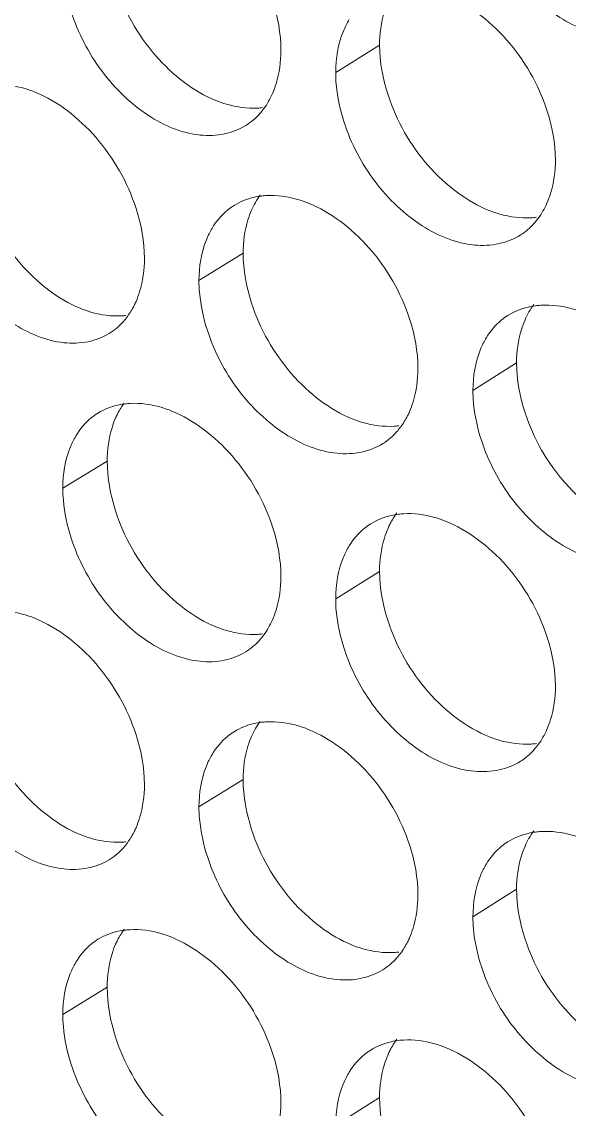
# Model space of a CAD drawing. Header units: millimetres. Extents: x 1177 to 4147, y 93 to 2194.
# Drawn here: x 2623.15 to 2631.35, y 927.38 to 943.65 of the extents above; entities that cross this region are included whole.
import ezdxf

# ---------------------------------------------------------------- set-up
doc = ezdxf.new("R2010")
doc.units = ezdxf.units.MM
doc.header["$LTSCALE"] = 0.1
doc.layers.get('0').update_dxf_attribs({"lineweight": 13})
doc.layers.add('标注', color=251, linetype='Continuous', lineweight=9)

# ---------------------------------------------------------------- blocks, each defined once
blk = doc.blocks.new('02')
at = {"layer": '标注'}
for p, q in [((4524.143, 938.845), (4523.204, 938.26)), ((4521.226, 934.396), (4520.281, 933.814)), ((4527.071, 932.05), (4526.138, 931.463)), ((4518.32, 929.954), (4517.37, 929.374)), ((4518.32, 929.954), (4517.37, 929.374)), ((4524.143, 927.595), (4523.204, 927.01)), ((4524.143, 927.595), (4523.204, 927.01)), ((4521.226, 923.146), (4520.281, 922.564)), ((4527.071, 920.8), (4526.138, 920.213)), ((4518.32, 918.704), (4517.37, 918.124)), ((4524.143, 916.345), (4523.204, 915.76))]:
    blk.add_line(p, q, dxfattribs=at)
for centre, radius, start, end in [((4521.439, 939.162), 1.666, 273.2354, 276.9082), ((4521.82, 933.951), 1.68, 93.2591, 96.8777), ((4527.279, 936.84), 1.689, 273.4759, 277.4824), ((4527.696, 931.584), 1.703, 93.4995, 97.4403), ((4518.536, 934.711), 1.657, 273.1165, 276.3409), ((4518.899, 929.516), 1.671, 93.1402, 96.3143), ((4518.899, 929.516), 1.671, 93.1402, 96.3143), ((4524.353, 932.376), 1.681, 273.3584, 276.8634), ((4524.753, 927.135), 1.695, 93.382, 96.8256), ((4524.753, 927.135), 1.695, 93.382, 96.8256), ((4521.439, 927.912), 1.666, 273.2354, 276.9082), ((4521.439, 927.912), 1.666, 273.2354, 276.9082), ((4521.82, 922.701), 1.68, 93.2591, 96.8777), ((4527.279, 925.59), 1.689, 273.4759, 277.4824), ((4527.279, 925.59), 1.689, 273.4759, 277.4824), ((4527.696, 920.334), 1.703, 93.4995, 97.4403), ((4518.536, 923.461), 1.657, 273.1165, 276.3409), ((4518.899, 918.266), 1.671, 93.1402, 96.3143), ((4524.353, 921.126), 1.681, 273.3584, 276.8634), ((4524.753, 915.885), 1.695, 93.382, 96.8256)]:
    blk.add_arc(centre, radius, start, end, dxfattribs=at)
for points, knots in [([(4522.034, 938.73), (4522.034, 939.091), (4521.856, 940.03), (4521.233, 941.123), (4520.411, 941.894), (4519.939, 942.175), (4519.698, 942.273)], [0, 0, 0, 0, 0.243289, 0.634182, 0.824608, 1, 1, 1, 1]), ([(4526.319, 941.647), (4526.467, 941.195), (4526.807, 940.548), (4527.441, 939.849), (4528.118, 939.312), (4528.895, 938.996), (4529.645, 939.034), (4529.97, 939.163), (4530.11, 939.252)], [0, 0, 0, 0, 0.283418, 0.424493, 0.559431, 0.79692, 0.901513, 1, 1, 1, 1]), ([(4518.32, 941.204), (4518.32, 940.844), (4518.495, 939.905), (4519.114, 938.81), (4519.933, 938.038), (4520.403, 937.757), (4520.644, 937.659)], [0, 0, 0, 0, 0.243591, 0.634592, 0.824826, 1, 1, 1, 1]), ([(4527.903, 936.388), (4527.903, 936.749), (4527.725, 937.688), (4527.096, 938.778), (4526.268, 939.545), (4525.793, 939.823), (4525.55, 939.92)], [0, 0, 0, 0, 0.242965, 0.633489, 0.824097, 1, 1, 1, 1]), ([(4524.324, 939.767), (4524.294, 939.699), (4524.185, 939.403), (4524.143, 939.085), (4524.143, 938.845)], [0, 0, 0, 0, 0.236404, 1, 1, 1, 1]), ([(4517.549, 939.557), (4517.695, 939.106), (4518.028, 938.46), (4518.651, 937.757), (4519.316, 937.216), (4520.081, 936.891), (4520.822, 936.917), (4521.144, 937.04), (4521.283, 937.126)], [0, 0, 0, 0, 0.284613, 0.426043, 0.561135, 0.798206, 0.902216, 1, 1, 1, 1]), ([(4523.494, 939.391), (4523.447, 939.313), (4523.27, 938.962), (4523.204, 938.56), (4523.204, 938.26)], [0, 0, 0, 0, 0.233396, 1, 1, 1, 1]), ([(4524.143, 938.845), (4524.143, 938.484), (4524.32, 937.546), (4524.944, 936.454), (4525.769, 935.686), (4526.243, 935.407), (4526.485, 935.31)], [0, 0, 0, 0, 0.243267, 0.6339, 0.824316, 1, 1, 1, 1]), ([(4521.853, 937.81), (4521.883, 937.878), (4521.992, 938.173), (4522.034, 938.491), (4522.034, 938.73)], [0, 0, 0, 0, 0.236346, 1, 1, 1, 1]), ([(4523.204, 938.26), (4523.204, 938.173), (4523.221, 937.812), (4523.3, 937.455), (4523.385, 937.194)], [0, 0, 0, 0, 0.239387, 1, 1, 1, 1]), ([(4516.789, 937.835), (4516.715, 937.865), (4516.43, 937.966), (4516.123, 938.01), (4515.901, 937.999)], [0, 0, 0, 0, 0.265755, 1, 1, 1, 1]), ([(4519.116, 934.287), (4519.116, 934.648), (4518.939, 935.587), (4518.318, 936.681), (4517.499, 937.454), (4517.029, 937.737), (4516.789, 937.835)], [0, 0, 0, 0, 0.243452, 0.63453, 0.824864, 1, 1, 1, 1]), ([(4520.644, 937.659), (4520.718, 937.629), (4521.004, 937.529), (4521.311, 937.486), (4521.533, 937.499)], [0, 0, 0, 0, 0.265359, 1, 1, 1, 1]), ([(4521.283, 937.126), (4521.395, 937.195), (4521.532, 937.313), (4521.643, 937.451), (4521.669, 937.488)], [0, 0, 0, 0, 0.744745, 1, 1, 1, 1]), ([(4523.385, 937.194), (4523.532, 936.741), (4523.869, 936.095), (4524.5, 935.395), (4525.173, 934.857), (4525.946, 934.537), (4526.693, 934.571), (4527.017, 934.698), (4527.156, 934.786)], [0, 0, 0, 0, 0.283814, 0.425007, 0.559995, 0.797345, 0.901745, 1, 1, 1, 1]), ([(4515.425, 936.77), (4515.425, 936.409), (4515.6, 935.47), (4516.216, 934.374), (4517.032, 933.6), (4517.5, 933.317), (4517.74, 933.219)], [0, 0, 0, 0, 0.243755, 0.63494, 0.825083, 1, 1, 1, 1]), ([(4527.721, 935.467), (4527.752, 935.535), (4527.861, 935.83), (4527.903, 936.148), (4527.903, 936.388)], [0, 0, 0, 0, 0.236641, 1, 1, 1, 1]), ([(4521.619, 935.618), (4521.566, 935.612), (4521.361, 935.577), (4521.163, 935.499), (4521.032, 935.418)], [0, 0, 0, 0, 0.256832, 1, 1, 1, 1]), ([(4522.619, 935.468), (4522.544, 935.498), (4522.257, 935.598), (4521.947, 935.64), (4521.724, 935.628)], [0, 0, 0, 0, 0.26544, 1, 1, 1, 1]), ([(4521.032, 935.418), (4520.984, 935.389), (4520.798, 935.256), (4520.648, 935.075), (4520.56, 934.927)], [0, 0, 0, 0, 0.245581, 1, 1, 1, 1]), ([(4521.406, 935.318), (4521.376, 935.25), (4521.267, 934.954), (4521.226, 934.636), (4521.226, 934.396)], [0, 0, 0, 0, 0.236256, 1, 1, 1, 1]), ([(4524.963, 931.931), (4524.963, 932.291), (4524.785, 933.23), (4524.159, 934.322), (4523.334, 935.091), (4522.86, 935.371), (4522.619, 935.468)], [0, 0, 0, 0, 0.243126, 0.633835, 0.824352, 1, 1, 1, 1]), ([(4526.485, 935.31), (4526.56, 935.281), (4526.848, 935.182), (4527.158, 935.141), (4527.381, 935.154)], [0, 0, 0, 0, 0.265051, 1, 1, 1, 1]), ([(4514.648, 935.124), (4514.793, 934.673), (4515.124, 934.027), (4515.744, 933.324), (4516.404, 932.782), (4517.165, 932.453), (4517.903, 932.475), (4518.224, 932.596), (4518.362, 932.681)], [0, 0, 0, 0, 0.285015, 0.426566, 0.56171, 0.798641, 0.902454, 1, 1, 1, 1]), ([(4527.156, 934.786), (4527.265, 934.855), (4527.399, 934.97), (4527.507, 935.105), (4527.534, 935.141)], [0, 0, 0, 0, 0.745148, 1, 1, 1, 1]), ([(4520.56, 934.927), (4520.514, 934.849), (4520.344, 934.502), (4520.281, 934.109), (4520.281, 933.814)], [0, 0, 0, 0, 0.233434, 1, 1, 1, 1]), ([(4521.226, 934.396), (4521.226, 934.036), (4521.402, 933.097), (4522.024, 932.004), (4522.845, 931.233), (4523.318, 930.953), (4523.559, 930.856)], [0, 0, 0, 0, 0.243429, 0.634245, 0.824571, 1, 1, 1, 1]), ([(4518.936, 933.366), (4518.965, 933.434), (4519.074, 933.729), (4519.116, 934.047), (4519.116, 934.287)], [0, 0, 0, 0, 0.236199, 1, 1, 1, 1]), ([(4520.281, 933.814), (4520.281, 933.727), (4520.299, 933.366), (4520.377, 933.009), (4520.461, 932.747)], [0, 0, 0, 0, 0.239348, 1, 1, 1, 1]), ([(4517.74, 933.219), (4517.814, 933.188), (4518.098, 933.088), (4518.405, 933.044), (4518.626, 933.057)], [0, 0, 0, 0, 0.265516, 1, 1, 1, 1]), ([(4518.75, 933.041), (4518.805, 933.116), (4518.87, 933.224), (4518.923, 933.337), (4518.936, 933.366)], [0, 0, 0, 0, 0.744058, 1, 1, 1, 1]), ([(4527.475, 933.273), (4527.422, 933.266), (4527.215, 933.229), (4527.016, 933.148), (4526.884, 933.065)], [0, 0, 0, 0, 0.256726, 1, 1, 1, 1]), ([(4528.493, 933.129), (4528.417, 933.159), (4528.127, 933.257), (4527.816, 933.298), (4527.592, 933.284)], [0, 0, 0, 0, 0.265131, 1, 1, 1, 1]), ([(4518.362, 932.681), (4518.475, 932.75), (4518.612, 932.867), (4518.723, 933.005), (4518.75, 933.041)], [0, 0, 0, 0, 0.744664, 1, 1, 1, 1]), ([(4526.884, 933.065), (4526.838, 933.036), (4526.659, 932.907), (4526.513, 932.733), (4526.427, 932.591)], [0, 0, 0, 0, 0.246012, 1, 1, 1, 1]), ([(4527.253, 932.973), (4527.223, 932.904), (4527.113, 932.609), (4527.071, 932.29), (4527.071, 932.05)], [0, 0, 0, 0, 0.236551, 1, 1, 1, 1]), ([(4520.461, 932.747), (4520.608, 932.295), (4520.943, 931.649), (4521.57, 930.947), (4522.239, 930.408), (4523.008, 930.086), (4523.752, 930.116), (4524.075, 930.241), (4524.214, 930.327)], [0, 0, 0, 0, 0.284212, 0.425524, 0.560563, 0.797774, 0.901979, 1, 1, 1, 1]), ([(4526.427, 932.591), (4526.379, 932.513), (4526.203, 932.163), (4526.138, 931.763), (4526.138, 931.463)], [0, 0, 0, 0, 0.233654, 1, 1, 1, 1]), ([(4527.071, 932.05), (4527.071, 931.69), (4527.249, 930.752), (4527.876, 929.66), (4528.704, 928.895), (4529.179, 928.617), (4529.422, 928.521)], [0, 0, 0, 0, 0.243106, 0.633556, 0.824063, 1, 1, 1, 1]), ([(4524.782, 931.01), (4524.812, 931.078), (4524.921, 931.373), (4524.963, 931.691), (4524.963, 931.931)], [0, 0, 0, 0, 0.236494, 1, 1, 1, 1]), ([(4526.138, 931.463), (4526.138, 931.377), (4526.155, 931.016), (4526.234, 930.659), (4526.319, 930.397)], [0, 0, 0, 0, 0.239426, 1, 1, 1, 1]), ([(4518.715, 931.177), (4518.662, 931.171), (4518.455, 931.138), (4518.255, 931.061), (4518.122, 930.98)], [0, 0, 0, 0, 0.257038, 1, 1, 1, 1]), ([(4518.715, 931.177), (4518.662, 931.171), (4518.455, 931.138), (4518.255, 931.061), (4518.122, 930.98)], [0, 0, 0, 0, 0.257038, 1, 1, 1, 1]), ([(4518.684, 931.2), (4518.63, 931.125), (4518.565, 931.018), (4518.512, 930.905), (4518.499, 930.876)], [0, 0, 0, 0, 0.744038, 1, 1, 1, 1]), ([(4518.684, 931.2), (4518.63, 931.125), (4518.565, 931.018), (4518.512, 930.905), (4518.499, 930.876)], [0, 0, 0, 0, 0.744038, 1, 1, 1, 1]), ([(4519.698, 931.023), (4519.624, 931.053), (4519.338, 931.154), (4519.03, 931.197), (4518.807, 931.185)], [0, 0, 0, 0, 0.265596, 1, 1, 1, 1]), ([(4519.698, 931.023), (4519.624, 931.053), (4519.338, 931.154), (4519.03, 931.197), (4518.807, 931.185)], [0, 0, 0, 0, 0.265596, 1, 1, 1, 1]), ([(4518.122, 930.98), (4518.074, 930.95), (4517.887, 930.818), (4517.737, 930.637), (4517.649, 930.488)], [0, 0, 0, 0, 0.245477, 1, 1, 1, 1]), ([(4518.122, 930.98), (4518.074, 930.95), (4517.887, 930.818), (4517.737, 930.637), (4517.649, 930.488)], [0, 0, 0, 0, 0.245477, 1, 1, 1, 1]), ([(4518.499, 930.876), (4518.469, 930.808), (4518.361, 930.512), (4518.32, 930.194), (4518.32, 929.954)], [0, 0, 0, 0, 0.236109, 1, 1, 1, 1]), ([(4518.499, 930.876), (4518.469, 930.808), (4518.361, 930.512), (4518.32, 930.194), (4518.32, 929.954)], [0, 0, 0, 0, 0.236109, 1, 1, 1, 1]), ([(4522.034, 927.48), (4522.034, 927.841), (4521.856, 928.78), (4521.233, 929.873), (4520.411, 930.644), (4519.939, 930.925), (4519.698, 931.023)], [0, 0, 0, 0, 0.243289, 0.634182, 0.824608, 1, 1, 1, 1]), ([(4522.034, 927.48), (4522.034, 927.841), (4521.856, 928.78), (4521.233, 929.873), (4520.411, 930.644), (4519.939, 930.925), (4519.698, 931.023)], [0, 0, 0, 0, 0.243289, 0.634182, 0.824608, 1, 1, 1, 1]), ([(4523.559, 930.856), (4523.633, 930.826), (4523.92, 930.727), (4524.229, 930.685), (4524.452, 930.698)], [0, 0, 0, 0, 0.265204, 1, 1, 1, 1]), ([(4524.591, 930.679), (4524.647, 930.755), (4524.714, 930.864), (4524.769, 930.98), (4524.782, 931.01)], [0, 0, 0, 0, 0.744156, 1, 1, 1, 1]), ([(4524.214, 930.327), (4524.323, 930.395), (4524.456, 930.51), (4524.565, 930.644), (4524.591, 930.679)], [0, 0, 0, 0, 0.745099, 1, 1, 1, 1]), ([(4517.649, 930.488), (4517.603, 930.411), (4517.433, 930.064), (4517.37, 929.67), (4517.37, 929.374)], [0, 0, 0, 0, 0.233202, 1, 1, 1, 1]), ([(4517.649, 930.488), (4517.603, 930.411), (4517.433, 930.064), (4517.37, 929.67), (4517.37, 929.374)], [0, 0, 0, 0, 0.233202, 1, 1, 1, 1]), ([(4526.319, 930.397), (4526.467, 929.945), (4526.807, 929.298), (4527.441, 928.599), (4528.118, 928.062), (4528.895, 927.746), (4529.645, 927.784), (4529.97, 927.913), (4530.11, 928.002)], [0, 0, 0, 0, 0.283418, 0.424493, 0.559431, 0.79692, 0.901513, 1, 1, 1, 1]), ([(4518.32, 929.954), (4518.32, 929.594), (4518.495, 928.655), (4519.114, 927.56), (4519.933, 926.788), (4520.403, 926.507), (4520.644, 926.409)], [0, 0, 0, 0, 0.243591, 0.634592, 0.824826, 1, 1, 1, 1]), ([(4518.32, 929.954), (4518.32, 929.594), (4518.495, 928.655), (4519.114, 927.56), (4519.933, 926.788), (4520.403, 926.507), (4520.644, 926.409)], [0, 0, 0, 0, 0.243591, 0.634592, 0.824826, 1, 1, 1, 1]), ([(4517.37, 929.374), (4517.37, 929.287), (4517.387, 928.926), (4517.465, 928.569), (4517.549, 928.307)], [0, 0, 0, 0, 0.23931, 1, 1, 1, 1]), ([(4517.37, 929.374), (4517.37, 929.287), (4517.387, 928.926), (4517.465, 928.569), (4517.549, 928.307)], [0, 0, 0, 0, 0.23931, 1, 1, 1, 1]), ([(4524.551, 928.818), (4524.497, 928.812), (4524.288, 928.776), (4524.086, 928.697), (4523.953, 928.613)], [0, 0, 0, 0, 0.256955, 1, 1, 1, 1]), ([(4524.551, 928.818), (4524.497, 928.812), (4524.288, 928.776), (4524.086, 928.697), (4523.953, 928.613)], [0, 0, 0, 0, 0.256955, 1, 1, 1, 1]), ([(4524.514, 928.847), (4524.458, 928.771), (4524.391, 928.662), (4524.337, 928.546), (4524.324, 928.517)], [0, 0, 0, 0, 0.744132, 1, 1, 1, 1]), ([(4524.514, 928.847), (4524.458, 928.771), (4524.391, 928.662), (4524.337, 928.546), (4524.324, 928.517)], [0, 0, 0, 0, 0.744132, 1, 1, 1, 1]), ([(4525.55, 928.67), (4525.475, 928.7), (4525.187, 928.799), (4524.876, 928.841), (4524.653, 928.827)], [0, 0, 0, 0, 0.265285, 1, 1, 1, 1]), ([(4525.55, 928.67), (4525.475, 928.7), (4525.187, 928.799), (4524.876, 928.841), (4524.653, 928.827)], [0, 0, 0, 0, 0.265285, 1, 1, 1, 1]), ([(4523.953, 928.613), (4523.907, 928.584), (4523.727, 928.456), (4523.581, 928.283), (4523.494, 928.141)], [0, 0, 0, 0, 0.245938, 1, 1, 1, 1]), ([(4523.953, 928.613), (4523.907, 928.584), (4523.727, 928.456), (4523.581, 928.283), (4523.494, 928.141)], [0, 0, 0, 0, 0.245938, 1, 1, 1, 1]), ([(4524.324, 928.517), (4524.294, 928.449), (4524.185, 928.153), (4524.143, 927.835), (4524.143, 927.595)], [0, 0, 0, 0, 0.236404, 1, 1, 1, 1]), ([(4524.324, 928.517), (4524.294, 928.449), (4524.185, 928.153), (4524.143, 927.835), (4524.143, 927.595)], [0, 0, 0, 0, 0.236404, 1, 1, 1, 1]), ([(4527.903, 925.138), (4527.903, 925.499), (4527.725, 926.438), (4527.096, 927.528), (4526.268, 928.295), (4525.793, 928.573), (4525.55, 928.67)], [0, 0, 0, 0, 0.242965, 0.633489, 0.824097, 1, 1, 1, 1]), ([(4527.903, 925.138), (4527.903, 925.499), (4527.725, 926.438), (4527.096, 927.528), (4526.268, 928.295), (4525.793, 928.573), (4525.55, 928.67)], [0, 0, 0, 0, 0.242965, 0.633489, 0.824097, 1, 1, 1, 1]), ([(4517.549, 928.307), (4517.695, 927.856), (4518.028, 927.21), (4518.651, 926.507), (4519.316, 925.966), (4520.081, 925.641), (4520.822, 925.667), (4521.144, 925.79), (4521.283, 925.876)], [0, 0, 0, 0, 0.284613, 0.426043, 0.561135, 0.798206, 0.902216, 1, 1, 1, 1]), ([(4517.549, 928.307), (4517.695, 927.856), (4518.028, 927.21), (4518.651, 926.507), (4519.316, 925.966), (4520.081, 925.641), (4520.822, 925.667), (4521.144, 925.79), (4521.283, 925.876)], [0, 0, 0, 0, 0.284613, 0.426043, 0.561135, 0.798206, 0.902216, 1, 1, 1, 1]), ([(4523.494, 928.141), (4523.447, 928.063), (4523.27, 927.712), (4523.204, 927.31), (4523.204, 927.01)], [0, 0, 0, 0, 0.233396, 1, 1, 1, 1]), ([(4523.494, 928.141), (4523.447, 928.063), (4523.27, 927.712), (4523.204, 927.31), (4523.204, 927.01)], [0, 0, 0, 0, 0.233396, 1, 1, 1, 1]), ([(4524.143, 927.595), (4524.143, 927.234), (4524.32, 926.296), (4524.944, 925.204), (4525.769, 924.436), (4526.243, 924.157), (4526.485, 924.06)], [0, 0, 0, 0, 0.243267, 0.6339, 0.824316, 1, 1, 1, 1]), ([(4524.143, 927.595), (4524.143, 927.234), (4524.32, 926.296), (4524.944, 925.204), (4525.769, 924.436), (4526.243, 924.157), (4526.485, 924.06)], [0, 0, 0, 0, 0.243267, 0.6339, 0.824316, 1, 1, 1, 1]), ([(4521.853, 926.56), (4521.883, 926.628), (4521.992, 926.923), (4522.034, 927.241), (4522.034, 927.48)], [0, 0, 0, 0, 0.236346, 1, 1, 1, 1]), ([(4521.853, 926.56), (4521.883, 926.628), (4521.992, 926.923), (4522.034, 927.241), (4522.034, 927.48)], [0, 0, 0, 0, 0.236346, 1, 1, 1, 1]), ([(4523.204, 927.01), (4523.204, 926.923), (4523.221, 926.562), (4523.3, 926.205), (4523.385, 925.944)], [0, 0, 0, 0, 0.239387, 1, 1, 1, 1]), ([(4523.204, 927.01), (4523.204, 926.923), (4523.221, 926.562), (4523.3, 926.205), (4523.385, 925.944)], [0, 0, 0, 0, 0.239387, 1, 1, 1, 1]), ([(4516.789, 926.585), (4516.715, 926.615), (4516.43, 926.716), (4516.123, 926.76), (4515.901, 926.749)], [0, 0, 0, 0, 0.265755, 1, 1, 1, 1]), ([(4519.116, 923.037), (4519.116, 923.398), (4518.939, 924.337), (4518.318, 925.431), (4517.499, 926.204), (4517.029, 926.487), (4516.789, 926.585)], [0, 0, 0, 0, 0.243452, 0.63453, 0.824864, 1, 1, 1, 1]), ([(4520.644, 926.409), (4520.718, 926.379), (4521.004, 926.279), (4521.311, 926.236), (4521.533, 926.249)], [0, 0, 0, 0, 0.265359, 1, 1, 1, 1]), ([(4520.644, 926.409), (4520.718, 926.379), (4521.004, 926.279), (4521.311, 926.236), (4521.533, 926.249)], [0, 0, 0, 0, 0.265359, 1, 1, 1, 1]), ([(4521.283, 925.876), (4521.395, 925.945), (4521.532, 926.063), (4521.643, 926.201), (4521.669, 926.238)], [0, 0, 0, 0, 0.744745, 1, 1, 1, 1]), ([(4521.283, 925.876), (4521.395, 925.945), (4521.532, 926.063), (4521.643, 926.201), (4521.669, 926.238)], [0, 0, 0, 0, 0.744745, 1, 1, 1, 1]), ([(4523.385, 925.944), (4523.532, 925.491), (4523.869, 924.845), (4524.5, 924.145), (4525.173, 923.607), (4525.946, 923.287), (4526.693, 923.321), (4527.017, 923.448), (4527.156, 923.536)], [0, 0, 0, 0, 0.283814, 0.425007, 0.559995, 0.797345, 0.901745, 1, 1, 1, 1]), ([(4523.385, 925.944), (4523.532, 925.491), (4523.869, 924.845), (4524.5, 924.145), (4525.173, 923.607), (4525.946, 923.287), (4526.693, 923.321), (4527.017, 923.448), (4527.156, 923.536)], [0, 0, 0, 0, 0.283814, 0.425007, 0.559995, 0.797345, 0.901745, 1, 1, 1, 1]), ([(4515.425, 925.52), (4515.425, 925.159), (4515.6, 924.22), (4516.216, 923.124), (4517.032, 922.35), (4517.5, 922.067), (4517.74, 921.969)], [0, 0, 0, 0, 0.243755, 0.63494, 0.825083, 1, 1, 1, 1]), ([(4527.721, 924.217), (4527.752, 924.285), (4527.861, 924.58), (4527.903, 924.898), (4527.903, 925.138)], [0, 0, 0, 0, 0.236641, 1, 1, 1, 1]), ([(4527.721, 924.217), (4527.752, 924.285), (4527.861, 924.58), (4527.903, 924.898), (4527.903, 925.138)], [0, 0, 0, 0, 0.236641, 1, 1, 1, 1]), ([(4521.619, 924.368), (4521.566, 924.362), (4521.361, 924.327), (4521.163, 924.249), (4521.032, 924.168)], [0, 0, 0, 0, 0.256832, 1, 1, 1, 1]), ([(4522.619, 924.218), (4522.544, 924.248), (4522.257, 924.348), (4521.947, 924.39), (4521.724, 924.378)], [0, 0, 0, 0, 0.26544, 1, 1, 1, 1]), ([(4521.032, 924.168), (4520.984, 924.139), (4520.798, 924.006), (4520.648, 923.825), (4520.56, 923.677)], [0, 0, 0, 0, 0.245581, 1, 1, 1, 1]), ([(4524.963, 920.681), (4524.963, 921.041), (4524.785, 921.98), (4524.159, 923.072), (4523.334, 923.841), (4522.86, 924.121), (4522.619, 924.218)], [0, 0, 0, 0, 0.243126, 0.633835, 0.824352, 1, 1, 1, 1]), ([(4514.648, 923.874), (4514.793, 923.423), (4515.124, 922.777), (4515.744, 922.074), (4516.404, 921.532), (4517.165, 921.203), (4517.903, 921.225), (4518.224, 921.346), (4518.362, 921.431)], [0, 0, 0, 0, 0.285015, 0.426566, 0.56171, 0.798641, 0.902454, 1, 1, 1, 1]), ([(4521.406, 924.068), (4521.376, 924), (4521.267, 923.704), (4521.226, 923.386), (4521.226, 923.146)], [0, 0, 0, 0, 0.236256, 1, 1, 1, 1]), ([(4526.485, 924.06), (4526.56, 924.031), (4526.848, 923.932), (4527.158, 923.891), (4527.381, 923.904)], [0, 0, 0, 0, 0.265051, 1, 1, 1, 1]), ([(4526.485, 924.06), (4526.56, 924.031), (4526.848, 923.932), (4527.158, 923.891), (4527.381, 923.904)], [0, 0, 0, 0, 0.265051, 1, 1, 1, 1]), ([(4527.156, 923.536), (4527.265, 923.605), (4527.399, 923.72), (4527.507, 923.855), (4527.534, 923.891)], [0, 0, 0, 0, 0.745148, 1, 1, 1, 1]), ([(4527.156, 923.536), (4527.265, 923.605), (4527.399, 923.72), (4527.507, 923.855), (4527.534, 923.891)], [0, 0, 0, 0, 0.745148, 1, 1, 1, 1]), ([(4520.56, 923.677), (4520.514, 923.599), (4520.344, 923.252), (4520.281, 922.859), (4520.281, 922.564)], [0, 0, 0, 0, 0.233434, 1, 1, 1, 1]), ([(4518.936, 922.116), (4518.965, 922.184), (4519.074, 922.479), (4519.116, 922.797), (4519.116, 923.037)], [0, 0, 0, 0, 0.236199, 1, 1, 1, 1]), ([(4521.226, 923.146), (4521.226, 922.786), (4521.402, 921.847), (4522.024, 920.754), (4522.845, 919.983), (4523.318, 919.703), (4523.559, 919.606)], [0, 0, 0, 0, 0.243429, 0.634245, 0.824571, 1, 1, 1, 1]), ([(4520.281, 922.564), (4520.281, 922.477), (4520.299, 922.116), (4520.377, 921.759), (4520.461, 921.497)], [0, 0, 0, 0, 0.239348, 1, 1, 1, 1]), ([(4518.75, 921.791), (4518.805, 921.866), (4518.87, 921.974), (4518.923, 922.087), (4518.936, 922.116)], [0, 0, 0, 0, 0.744058, 1, 1, 1, 1]), ([(4527.475, 922.023), (4527.422, 922.016), (4527.215, 921.979), (4527.016, 921.898), (4526.884, 921.815)], [0, 0, 0, 0, 0.256726, 1, 1, 1, 1]), ([(4528.493, 921.879), (4528.417, 921.909), (4528.127, 922.007), (4527.816, 922.048), (4527.592, 922.034)], [0, 0, 0, 0, 0.265131, 1, 1, 1, 1]), ([(4517.74, 921.969), (4517.814, 921.938), (4518.098, 921.838), (4518.405, 921.794), (4518.626, 921.807)], [0, 0, 0, 0, 0.265516, 1, 1, 1, 1]), ([(4518.362, 921.431), (4518.475, 921.5), (4518.612, 921.617), (4518.723, 921.755), (4518.75, 921.791)], [0, 0, 0, 0, 0.744664, 1, 1, 1, 1]), ([(4526.884, 921.815), (4526.838, 921.786), (4526.659, 921.657), (4526.513, 921.483), (4526.427, 921.341)], [0, 0, 0, 0, 0.246012, 1, 1, 1, 1]), ([(4527.253, 921.723), (4527.223, 921.654), (4527.113, 921.359), (4527.071, 921.04), (4527.071, 920.8)], [0, 0, 0, 0, 0.236551, 1, 1, 1, 1]), ([(4520.461, 921.497), (4520.608, 921.045), (4520.943, 920.399), (4521.57, 919.697), (4522.239, 919.158), (4523.008, 918.836), (4523.752, 918.866), (4524.075, 918.991), (4524.214, 919.077)], [0, 0, 0, 0, 0.284212, 0.425524, 0.560563, 0.797774, 0.901979, 1, 1, 1, 1]), ([(4526.427, 921.341), (4526.379, 921.263), (4526.203, 920.913), (4526.138, 920.513), (4526.138, 920.213)], [0, 0, 0, 0, 0.233654, 1, 1, 1, 1]), ([(4524.782, 919.76), (4524.812, 919.828), (4524.921, 920.123), (4524.963, 920.441), (4524.963, 920.681)], [0, 0, 0, 0, 0.236494, 1, 1, 1, 1]), ([(4527.071, 920.8), (4527.071, 920.44), (4527.249, 919.502), (4527.876, 918.41), (4528.704, 917.645), (4529.179, 917.367), (4529.422, 917.271)], [0, 0, 0, 0, 0.243106, 0.633556, 0.824063, 1, 1, 1, 1]), ([(4526.138, 920.213), (4526.138, 920.127), (4526.155, 919.766), (4526.234, 919.409), (4526.319, 919.147)], [0, 0, 0, 0, 0.239426, 1, 1, 1, 1]), ([(4518.715, 919.927), (4518.662, 919.921), (4518.455, 919.888), (4518.255, 919.811), (4518.122, 919.73)], [0, 0, 0, 0, 0.257038, 1, 1, 1, 1]), ([(4518.684, 919.95), (4518.63, 919.875), (4518.565, 919.768), (4518.512, 919.655), (4518.499, 919.626)], [0, 0, 0, 0, 0.744038, 1, 1, 1, 1]), ([(4519.698, 919.773), (4519.624, 919.803), (4519.338, 919.904), (4519.03, 919.947), (4518.807, 919.935)], [0, 0, 0, 0, 0.265596, 1, 1, 1, 1]), ([(4518.122, 919.73), (4518.074, 919.7), (4517.887, 919.568), (4517.737, 919.387), (4517.649, 919.238)], [0, 0, 0, 0, 0.245477, 1, 1, 1, 1]), ([(4522.034, 916.23), (4522.034, 916.591), (4521.856, 917.53), (4521.233, 918.623), (4520.411, 919.394), (4519.939, 919.675), (4519.698, 919.773)], [0, 0, 0, 0, 0.243289, 0.634182, 0.824608, 1, 1, 1, 1]), ([(4524.591, 919.429), (4524.647, 919.505), (4524.714, 919.614), (4524.769, 919.73), (4524.782, 919.76)], [0, 0, 0, 0, 0.744156, 1, 1, 1, 1]), ([(4518.499, 919.626), (4518.469, 919.558), (4518.361, 919.262), (4518.32, 918.944), (4518.32, 918.704)], [0, 0, 0, 0, 0.236109, 1, 1, 1, 1]), ([(4523.559, 919.606), (4523.633, 919.576), (4523.92, 919.477), (4524.229, 919.435), (4524.452, 919.448)], [0, 0, 0, 0, 0.265204, 1, 1, 1, 1]), ([(4517.649, 919.238), (4517.603, 919.161), (4517.433, 918.814), (4517.37, 918.42), (4517.37, 918.124)], [0, 0, 0, 0, 0.233202, 1, 1, 1, 1]), ([(4524.214, 919.077), (4524.323, 919.145), (4524.456, 919.26), (4524.565, 919.394), (4524.591, 919.429)], [0, 0, 0, 0, 0.745099, 1, 1, 1, 1]), ([(4526.319, 919.147), (4526.467, 918.695), (4526.807, 918.048), (4527.441, 917.349), (4528.118, 916.812), (4528.895, 916.496), (4529.645, 916.534), (4529.97, 916.663), (4530.11, 916.752)], [0, 0, 0, 0, 0.283418, 0.424493, 0.559431, 0.79692, 0.901513, 1, 1, 1, 1]), ([(4518.32, 918.704), (4518.32, 918.344), (4518.495, 917.405), (4519.114, 916.31), (4519.933, 915.538), (4520.403, 915.257), (4520.644, 915.159)], [0, 0, 0, 0, 0.243591, 0.634592, 0.824826, 1, 1, 1, 1]), ([(4517.37, 918.124), (4517.37, 918.037), (4517.387, 917.676), (4517.465, 917.319), (4517.549, 917.057)], [0, 0, 0, 0, 0.23931, 1, 1, 1, 1]), ([(4524.514, 917.597), (4524.458, 917.521), (4524.391, 917.412), (4524.337, 917.296), (4524.324, 917.267)], [0, 0, 0, 0, 0.744132, 1, 1, 1, 1]), ([(4525.55, 917.42), (4525.475, 917.45), (4525.187, 917.549), (4524.876, 917.591), (4524.653, 917.577)], [0, 0, 0, 0, 0.265285, 1, 1, 1, 1]), ([(4523.953, 917.363), (4523.907, 917.334), (4523.727, 917.206), (4523.581, 917.033), (4523.494, 916.891)], [0, 0, 0, 0, 0.245938, 1, 1, 1, 1]), ([(4524.551, 917.568), (4524.497, 917.562), (4524.288, 917.526), (4524.086, 917.447), (4523.953, 917.363)], [0, 0, 0, 0, 0.256955, 1, 1, 1, 1]), ([(4527.903, 913.888), (4527.903, 914.249), (4527.725, 915.188), (4527.096, 916.278), (4526.268, 917.045), (4525.793, 917.323), (4525.55, 917.42)], [0, 0, 0, 0, 0.242965, 0.633489, 0.824097, 1, 1, 1, 1]), ([(4524.324, 917.267), (4524.294, 917.199), (4524.185, 916.903), (4524.143, 916.585), (4524.143, 916.345)], [0, 0, 0, 0, 0.236404, 1, 1, 1, 1]), ([(4517.549, 917.057), (4517.695, 916.606), (4518.028, 915.96), (4518.651, 915.257), (4519.316, 914.716), (4520.081, 914.391), (4520.822, 914.417), (4521.144, 914.54), (4521.283, 914.626)], [0, 0, 0, 0, 0.284613, 0.426043, 0.561135, 0.798206, 0.902216, 1, 1, 1, 1]), ([(4523.494, 916.891), (4523.447, 916.813), (4523.27, 916.462), (4523.204, 916.06), (4523.204, 915.76)], [0, 0, 0, 0, 0.233396, 1, 1, 1, 1]), ([(4521.853, 915.31), (4521.883, 915.378), (4521.992, 915.673), (4522.034, 915.991), (4522.034, 916.23)], [0, 0, 0, 0, 0.236346, 1, 1, 1, 1]), ([(4524.143, 916.345), (4524.143, 915.984), (4524.32, 915.046), (4524.944, 913.954), (4525.769, 913.186), (4526.243, 912.907), (4526.485, 912.81)], [0, 0, 0, 0, 0.243267, 0.6339, 0.824316, 1, 1, 1, 1])]:
    blk.add_open_spline(points, degree=3, knots=knots, dxfattribs=at)
for points in [[(4521.669, 937.488), (4521.742, 937.588), (4521.804, 937.697), (4521.853, 937.81)], [(4521.589, 935.639), (4521.516, 935.539), (4521.455, 935.431), (4521.406, 935.318)], [(4527.534, 935.141), (4527.608, 935.242), (4527.671, 935.352), (4527.721, 935.467)], [(4527.44, 933.298), (4527.365, 933.197), (4527.303, 933.087), (4527.253, 932.973)], [(4521.669, 926.238), (4521.742, 926.338), (4521.804, 926.447), (4521.853, 926.56)], [(4521.669, 926.238), (4521.742, 926.338), (4521.804, 926.447), (4521.853, 926.56)], [(4521.589, 924.389), (4521.516, 924.289), (4521.455, 924.181), (4521.406, 924.068)], [(4527.534, 923.891), (4527.608, 923.992), (4527.671, 924.102), (4527.721, 924.217)], [(4527.534, 923.891), (4527.608, 923.992), (4527.671, 924.102), (4527.721, 924.217)], [(4527.44, 922.048), (4527.365, 921.947), (4527.303, 921.837), (4527.253, 921.723)]]:
    blk.add_open_spline(points, degree=3, dxfattribs=at)

msp = doc.modelspace()

# ---------------------------------------------------------------- block references
at = {"xscale": 0.7, "yscale": 0.7, "zscale": 0.7}
msp.add_blockref('02', (-538.391, 286.112), dxfattribs=at)

doc.saveas('drawing.dxf')
